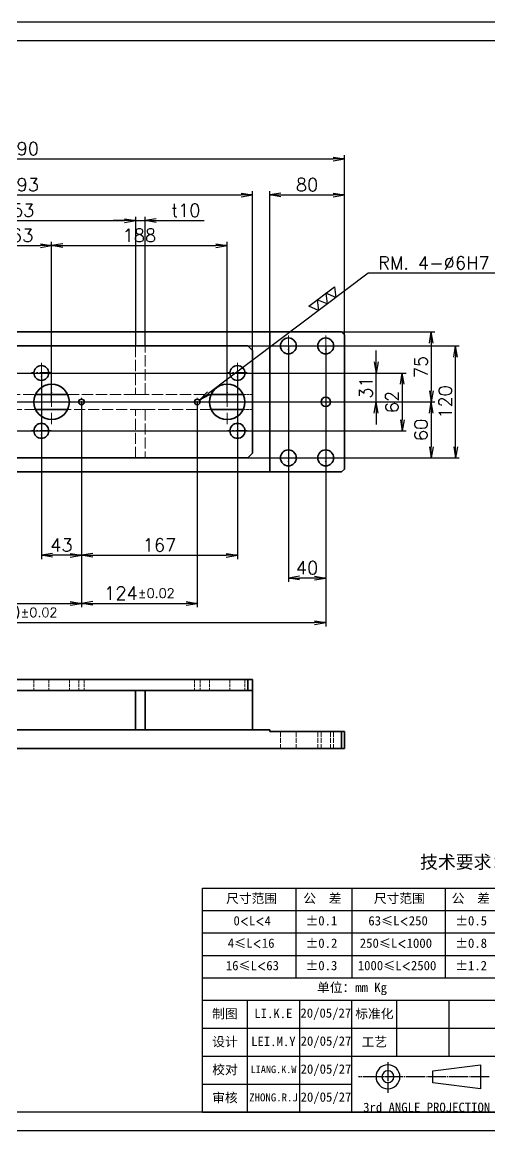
# Model space of a CAD drawing. Extents: x 0 to 18500, y -51 to 3802.
# Drawn here: x 10456 to 10957, y -5 to 1183 of the extents above; entities that cross this region are included whole.
import ezdxf

# ---------------------------------------------------------------- set-up
doc = ezdxf.new("R2010")
doc.units = 0
doc.header["$MEASUREMENT"] = 0
for name, pattern in [('CENTER-HOKUTO', [23, 20, -1, 1, -1]), ('DASHDOT', [18.5, 12, -3, 0.5, -3]), ('DASHED', [15, 12, -3]), ('HIDDEN-HOKUTO', [3.8, 2.5, -1.3])]:
    doc.linetypes.add(name, pattern=pattern)
doc.layers.get('0').update_dxf_attribs({"linetype": 'CONTINUOUS'})
doc.layers.get('DEFPOINTS').update_dxf_attribs({"linetype": 'CONTINUOUS'})
for name, color, linetype in [('AM_7', 2, 'CENTER-HOKUTO'), ('AM_HID', 1, 'HIDDEN-HOKUTO'), ('AM_VIS', 7, 'CONTINUOUS'), ('TITLE_FRAME', 7, 'CONTINUOUS'), ('WORD_DIM', 253, 'CONTINUOUS')]:
    doc.layers.add(name, color=color, linetype=linetype)
doc.layers.add('SOLID LINE', color=7, linetype='CONTINUOUS', lineweight=30)
doc.styles.get("Standard").update_dxf_attribs({"font": 'romans.shx', "bigfont": 'bigfont.shx'})
doc.dimstyles.new('1-4', dxfattribs={"dimscale": 4, "dimtxt": 3.5, "dimasz": 3, "dimexe": 1, "dimexo": 0, "dimgap": 1, "dimtad": 3, "dimdsep": 46, "dimtxsty": 'Standard', "dimblk1": 'OPEN', "dimblk2": 'OPEN', "dimsah": 1, "dimcen": 0, "dimclrd": 256, "dimclre": 256, "dimclrt": 3, "dimadec": 0, "dimazin": 0, "dimtfac": 1, "dimtmove": 0, "dimatfit": 3, "dimldrblk": 'OPEN', "dimfxl": 0, "dimtolj": 1, "dimtzin": 0, "dimarcsym": 0})

# ---------------------------------------------------------------- blocks, each defined once
blk = doc.blocks.new('_OPEN')
at = {"color": 0}
for p, q in [((-1, 0.167), (0, 0)), ((-1, -0.167), (0, 0)), ((0, 0), (-1, 0))]:
    blk.add_line(p, q, dxfattribs=at)
blk = doc.blocks.new('*D1232')
at = {"layer": 'DEFPOINTS', "color": 0, "linetype": 'Continuous'}
for p in [(10801.3, 1036.3), (10111.3, 847.9), (10801.3, 847.9)]:
    blk.add_point(p, dxfattribs=at)
at = {"layer": 'WORD_DIM', "linetype": 'Continuous', "lineweight": -2}
for p, q in [((10111.3, 847.9), (10111.3, 1040.3)), ((10123.3, 1036.3), (10789.3, 1036.3)), ((10801.3, 847.9), (10801.3, 1040.3))]:
    blk.add_line(p, q, dxfattribs=at)
at = {"layer": 'WORD_DIM', "linetype": 'Continuous', "lineweight": -2, "xscale": 12, "yscale": 12, "zscale": 12, "rotation": 180}
blk.add_blockref('_OPEN', (10111.3, 1036.3), dxfattribs=at)
at = {"layer": 'WORD_DIM', "linetype": 'Continuous', "lineweight": -2, "xscale": 12, "yscale": 12, "zscale": 12}
blk.add_blockref('_OPEN', (10801.3, 1036.3), dxfattribs=at)
at = {"layer": 'WORD_DIM', "color": 3, "linetype": 'Continuous', "insert": (10456.3, 1047.3), "char_height": 14, "attachment_point": 5}
blk.add_mtext('\\A1;690', dxfattribs=at)
blk = doc.blocks.new('*D1234')
at = {"layer": 'DEFPOINTS', "color": 0, "linetype": 'Continuous'}
for p in [(10702.8, 997.7), (10209.8, 830.9), (10702.8, 830.9)]:
    blk.add_point(p, dxfattribs=at)
at = {"layer": 'WORD_DIM', "linetype": 'Continuous', "lineweight": -2}
for p, q in [((10209.8, 830.9), (10209.8, 1001.7)), ((10702.8, 830.9), (10702.8, 1001.7)), ((10221.8, 997.7), (10690.8, 997.7))]:
    blk.add_line(p, q, dxfattribs=at)
at = {"layer": 'WORD_DIM', "linetype": 'Continuous', "lineweight": -2, "xscale": 12, "yscale": 12, "zscale": 12, "rotation": 180}
blk.add_blockref('_OPEN', (10209.8, 997.7), dxfattribs=at)
at = {"layer": 'WORD_DIM', "linetype": 'Continuous', "lineweight": -2, "xscale": 12, "yscale": 12, "zscale": 12}
blk.add_blockref('_OPEN', (10702.8, 997.7), dxfattribs=at)
at = {"layer": 'WORD_DIM', "color": 3, "linetype": 'Continuous', "insert": (10456.3, 1008.7), "char_height": 14, "attachment_point": 5}
blk.add_mtext('\\A1;493', dxfattribs=at)
blk = doc.blocks.new('*D1236')
at = {"layer": 'DEFPOINTS', "color": 0, "linetype": 'Continuous'}
for p in [(10577.8, 970.3), (10324.8, 835.9), (10577.8, 835.9)]:
    blk.add_point(p, dxfattribs=at)
at = {"layer": 'WORD_DIM', "linetype": 'Continuous', "lineweight": -2}
for p, q in [((10324.8, 835.9), (10324.8, 974.3)), ((10577.8, 835.9), (10577.8, 974.3)), ((10336.8, 970.3), (10565.8, 970.3))]:
    blk.add_line(p, q, dxfattribs=at)
at = {"layer": 'WORD_DIM', "linetype": 'Continuous', "lineweight": -2, "xscale": 12, "yscale": 12, "zscale": 12, "rotation": 180}
blk.add_blockref('_OPEN', (10324.8, 970.3), dxfattribs=at)
at = {"layer": 'WORD_DIM', "linetype": 'Continuous', "lineweight": -2, "xscale": 12, "yscale": 12, "zscale": 12}
blk.add_blockref('_OPEN', (10577.8, 970.3), dxfattribs=at)
at = {"layer": 'WORD_DIM', "color": 3, "linetype": 'Continuous', "insert": (10451.3, 981.3), "char_height": 14, "attachment_point": 5}
blk.add_mtext('\\A1;253', dxfattribs=at)
blk = doc.blocks.new('*D1238')
at = {"layer": 'DEFPOINTS', "color": 0, "linetype": 'Continuous'}
for p in [(10587.8, 970.3), (10577.8, 835.9), (10587.8, 835.9)]:
    blk.add_point(p, dxfattribs=at)
at = {"layer": 'WORD_DIM', "linetype": 'Continuous', "lineweight": -2}
for p, q in [((10577.8, 835.9), (10577.8, 974.3)), ((10587.8, 835.9), (10587.8, 974.3)), ((10565.8, 970.3), (10553.8, 970.3)), ((10577.8, 970.3), (10587.8, 970.3)), ((10599.8, 970.3), (10651.1, 970.3))]:
    blk.add_line(p, q, dxfattribs=at)
at = {"layer": 'WORD_DIM', "linetype": 'Continuous', "lineweight": -2, "xscale": 12, "yscale": 12, "zscale": 12}
blk.add_blockref('_OPEN', (10577.8, 970.3), dxfattribs=at)
at = {"layer": 'WORD_DIM', "linetype": 'Continuous', "lineweight": -2, "xscale": 12, "yscale": 12, "zscale": 12, "rotation": 180}
blk.add_blockref('_OPEN', (10587.8, 970.3), dxfattribs=at)
at = {"layer": 'WORD_DIM', "color": 3, "linetype": 'Continuous', "insert": (10631.5, 981.3), "char_height": 14, "attachment_point": 5}
blk.add_mtext('\\A1;t10', dxfattribs=at)
blk = doc.blocks.new('*D1240')
at = {"layer": 'DEFPOINTS', "color": 0, "linetype": 'Continuous'}
for p in [(10801.3, 997.7), (10721.3, 850.9), (10801.3, 847.9)]:
    blk.add_point(p, dxfattribs=at)
at = {"layer": 'WORD_DIM', "linetype": 'Continuous', "lineweight": -2}
for p, q in [((10721.3, 850.9), (10721.3, 1001.7)), ((10801.3, 847.9), (10801.3, 1001.7)), ((10733.3, 997.7), (10789.3, 997.7))]:
    blk.add_line(p, q, dxfattribs=at)
at = {"layer": 'WORD_DIM', "linetype": 'Continuous', "lineweight": -2, "xscale": 12, "yscale": 12, "zscale": 12, "rotation": 180}
blk.add_blockref('_OPEN', (10721.3, 997.7), dxfattribs=at)
at = {"layer": 'WORD_DIM', "linetype": 'Continuous', "lineweight": -2, "xscale": 12, "yscale": 12, "zscale": 12}
blk.add_blockref('_OPEN', (10801.3, 997.7), dxfattribs=at)
at = {"layer": 'WORD_DIM', "color": 3, "linetype": 'Continuous', "insert": (10761.3, 1008.7), "char_height": 14, "attachment_point": 5}
blk.add_mtext('\\A1;80', dxfattribs=at)
blk = doc.blocks.new('*D1247')
at = {"layer": 'DEFPOINTS', "color": 0, "linetype": 'Continuous'}
for p in [(10131.3, 835.9), (10781.3, 835.9), (10781.3, 539.4)]:
    blk.add_point(p, dxfattribs=at)
at = {"layer": 'WORD_DIM', "linetype": 'Continuous', "lineweight": -2}
for p, q in [((10131.3, 835.9), (10131.3, 535.4)), ((10781.3, 835.9), (10781.3, 535.4)), ((10143.3, 539.4), (10769.3, 539.4))]:
    blk.add_line(p, q, dxfattribs=at)
at = {"layer": 'WORD_DIM', "linetype": 'Continuous', "lineweight": -2, "xscale": 12, "yscale": 12, "zscale": 12, "rotation": 180}
blk.add_blockref('_OPEN', (10131.3, 539.4), dxfattribs=at)
at = {"layer": 'WORD_DIM', "linetype": 'Continuous', "lineweight": -2, "xscale": 12, "yscale": 12, "zscale": 12}
blk.add_blockref('_OPEN', (10781.3, 539.4), dxfattribs=at)
at = {"layer": 'WORD_DIM', "color": 3, "linetype": 'Continuous', "insert": (10456.3, 550.4), "char_height": 14, "attachment_point": 5}
blk.add_mtext('\\A1;650{\\H0.715x;%%p0.02}', dxfattribs=at)
blk = doc.blocks.new('*D1249')
at = {"layer": 'DEFPOINTS', "color": 0, "linetype": 'Continuous'}
for p in [(10741.3, 835.9), (10781.3, 835.9), (10741.3, 587.2)]:
    blk.add_point(p, dxfattribs=at)
at = {"layer": 'WORD_DIM', "linetype": 'Continuous', "lineweight": -2}
for p, q in [((10741.3, 835.9), (10741.3, 583.2)), ((10781.3, 835.9), (10781.3, 583.2)), ((10769.3, 587.2), (10753.3, 587.2))]:
    blk.add_line(p, q, dxfattribs=at)
at = {"layer": 'WORD_DIM', "linetype": 'Continuous', "lineweight": -2, "xscale": 12, "yscale": 12, "zscale": 12, "rotation": 180}
blk.add_blockref('_OPEN', (10741.3, 587.2), dxfattribs=at)
at = {"layer": 'WORD_DIM', "linetype": 'Continuous', "lineweight": -2, "xscale": 12, "yscale": 12, "zscale": 12}
blk.add_blockref('_OPEN', (10781.3, 587.2), dxfattribs=at)
at = {"layer": 'WORD_DIM', "color": 3, "linetype": 'Continuous', "insert": (10761.3, 598.2), "char_height": 14, "attachment_point": 5}
blk.add_mtext('\\A1;40', dxfattribs=at)
blk = doc.blocks.new('*D1252')
at = {"layer": 'DEFPOINTS', "color": 0, "linetype": 'Continuous'}
for p in [(10131.3, 775.9), (10519.8, 776.4), (10519.8, 560)]:
    blk.add_point(p, dxfattribs=at)
at = {"layer": 'WORD_DIM', "linetype": 'Continuous', "lineweight": -2}
for p, q in [((10131.3, 775.9), (10131.3, 556)), ((10519.8, 776.4), (10519.8, 556)), ((10143.3, 560), (10507.8, 560))]:
    blk.add_line(p, q, dxfattribs=at)
at = {"layer": 'WORD_DIM', "linetype": 'Continuous', "lineweight": -2, "xscale": 12, "yscale": 12, "zscale": 12, "rotation": 180}
blk.add_blockref('_OPEN', (10131.3, 560), dxfattribs=at)
at = {"layer": 'WORD_DIM', "linetype": 'Continuous', "lineweight": -2, "xscale": 12, "yscale": 12, "zscale": 12}
blk.add_blockref('_OPEN', (10519.8, 560), dxfattribs=at)
at = {"layer": 'WORD_DIM', "color": 3, "linetype": 'Continuous', "insert": (10325.5, 571), "char_height": 14, "attachment_point": 5}
blk.add_mtext('\\A1;388.5{\\H0.715x;%%p0.05}', dxfattribs=at)
blk = doc.blocks.new('*D1253')
at = {"layer": 'DEFPOINTS', "color": 0, "linetype": 'Continuous'}
for p in [(10519.8, 776.4), (10643.8, 776.4), (10643.8, 560)]:
    blk.add_point(p, dxfattribs=at)
at = {"layer": 'WORD_DIM', "linetype": 'Continuous', "lineweight": -2}
for p, q in [((10519.8, 776.4), (10519.8, 556)), ((10643.8, 776.4), (10643.8, 556)), ((10531.8, 560), (10631.8, 560))]:
    blk.add_line(p, q, dxfattribs=at)
at = {"layer": 'WORD_DIM', "linetype": 'Continuous', "lineweight": -2, "xscale": 12, "yscale": 12, "zscale": 12, "rotation": 180}
blk.add_blockref('_OPEN', (10519.8, 560), dxfattribs=at)
at = {"layer": 'WORD_DIM', "linetype": 'Continuous', "lineweight": -2, "xscale": 12, "yscale": 12, "zscale": 12}
blk.add_blockref('_OPEN', (10643.8, 560), dxfattribs=at)
at = {"layer": 'WORD_DIM', "color": 3, "linetype": 'Continuous', "insert": (10581.8, 571), "char_height": 14, "attachment_point": 5}
blk.add_mtext('\\A1;124{\\H0.715x;%%p0.02}', dxfattribs=at)
blk = doc.blocks.new('*D1258')
at = {"layer": 'DEFPOINTS', "color": 0, "linetype": 'Continuous'}
for p in [(10487.8, 943.4), (10424.8, 776.4), (10487.8, 776.4)]:
    blk.add_point(p, dxfattribs=at)
at = {"layer": 'WORD_DIM', "linetype": 'Continuous', "lineweight": -2}
for p, q in [((10424.8, 776.4), (10424.8, 947.4)), ((10436.8, 943.4), (10475.8, 943.4)), ((10487.8, 776.4), (10487.8, 947.4))]:
    blk.add_line(p, q, dxfattribs=at)
at = {"layer": 'WORD_DIM', "linetype": 'Continuous', "lineweight": -2, "xscale": 12, "yscale": 12, "zscale": 12, "rotation": 180}
blk.add_blockref('_OPEN', (10424.8, 943.4), dxfattribs=at)
at = {"layer": 'WORD_DIM', "linetype": 'Continuous', "lineweight": -2, "xscale": 12, "yscale": 12, "zscale": 12}
blk.add_blockref('_OPEN', (10487.8, 943.4), dxfattribs=at)
at = {"layer": 'WORD_DIM', "color": 3, "linetype": 'Continuous', "insert": (10456.3, 954.4), "char_height": 14, "attachment_point": 5}
blk.add_mtext('\\A1;63', dxfattribs=at)
blk = doc.blocks.new('*D1259')
at = {"layer": 'DEFPOINTS', "color": 0, "linetype": 'Continuous'}
for p in [(10675.8, 943.4), (10487.8, 776.4), (10675.8, 776.4)]:
    blk.add_point(p, dxfattribs=at)
at = {"layer": 'WORD_DIM', "linetype": 'Continuous', "lineweight": -2}
for p, q in [((10487.8, 776.4), (10487.8, 947.4)), ((10499.8, 943.4), (10663.8, 943.4)), ((10675.8, 776.4), (10675.8, 947.4))]:
    blk.add_line(p, q, dxfattribs=at)
at = {"layer": 'WORD_DIM', "linetype": 'Continuous', "lineweight": -2, "xscale": 12, "yscale": 12, "zscale": 12, "rotation": 180}
blk.add_blockref('_OPEN', (10487.8, 943.4), dxfattribs=at)
at = {"layer": 'WORD_DIM', "linetype": 'Continuous', "lineweight": -2, "xscale": 12, "yscale": 12, "zscale": 12}
blk.add_blockref('_OPEN', (10675.8, 943.4), dxfattribs=at)
at = {"layer": 'WORD_DIM', "color": 3, "linetype": 'Continuous', "insert": (10581.8, 954.4), "char_height": 14, "attachment_point": 5}
blk.add_mtext('\\A1;188', dxfattribs=at)
blk = doc.blocks.new('*D1260')
at = {"layer": 'DEFPOINTS', "color": 0, "linetype": 'Continuous'}
for p in [(10476.8, 807.4), (10519.8, 776.4), (10476.8, 611.6)]:
    blk.add_point(p, dxfattribs=at)
at = {"layer": 'WORD_DIM', "linetype": 'Continuous', "lineweight": -2}
for p, q in [((10476.8, 807.4), (10476.8, 607.6)), ((10519.8, 776.4), (10519.8, 607.6)), ((10507.8, 611.6), (10488.8, 611.6))]:
    blk.add_line(p, q, dxfattribs=at)
at = {"layer": 'WORD_DIM', "linetype": 'Continuous', "lineweight": -2, "xscale": 12, "yscale": 12, "zscale": 12, "rotation": 180}
blk.add_blockref('_OPEN', (10476.8, 611.6), dxfattribs=at)
at = {"layer": 'WORD_DIM', "linetype": 'Continuous', "lineweight": -2, "xscale": 12, "yscale": 12, "zscale": 12}
blk.add_blockref('_OPEN', (10519.8, 611.6), dxfattribs=at)
at = {"layer": 'WORD_DIM', "color": 3, "linetype": 'Continuous', "insert": (10498.3, 622.6), "char_height": 14, "attachment_point": 5}
blk.add_mtext('\\A1;43', dxfattribs=at)
blk = doc.blocks.new('*D1261')
at = {"layer": 'DEFPOINTS', "color": 0, "linetype": 'Continuous'}
for p in [(10686.8, 807.4), (10519.8, 776.4), (10686.8, 611.6)]:
    blk.add_point(p, dxfattribs=at)
at = {"layer": 'WORD_DIM', "linetype": 'Continuous', "lineweight": -2}
for p, q in [((10686.8, 807.4), (10686.8, 607.6)), ((10519.8, 776.4), (10519.8, 607.6)), ((10531.8, 611.6), (10674.8, 611.6))]:
    blk.add_line(p, q, dxfattribs=at)
at = {"layer": 'WORD_DIM', "linetype": 'Continuous', "lineweight": -2, "xscale": 12, "yscale": 12, "zscale": 12, "rotation": 180}
blk.add_blockref('_OPEN', (10519.8, 611.6), dxfattribs=at)
at = {"layer": 'WORD_DIM', "linetype": 'Continuous', "lineweight": -2, "xscale": 12, "yscale": 12, "zscale": 12}
blk.add_blockref('_OPEN', (10686.8, 611.6), dxfattribs=at)
at = {"layer": 'WORD_DIM', "color": 3, "linetype": 'Continuous', "insert": (10603.3, 622.6), "char_height": 14, "attachment_point": 5}
blk.add_mtext('\\A1;167', dxfattribs=at)
blk = doc.blocks.new('*D1262')
at = {"layer": 'DEFPOINTS', "color": 0, "linetype": 'Continuous'}
for p in [(10114.3, 850.9), (10131.3, 775.9), (10894.3, 775.9)]:
    blk.add_point(p, dxfattribs=at)
at = {"layer": 'WORD_DIM', "linetype": 'Continuous', "lineweight": -2}
for p, q in [((10114.3, 850.9), (10898.3, 850.9)), ((10894.3, 838.9), (10894.3, 787.9)), ((10131.3, 775.9), (10898.3, 775.9))]:
    blk.add_line(p, q, dxfattribs=at)
at = {"layer": 'WORD_DIM', "linetype": 'Continuous', "lineweight": -2, "xscale": 12, "yscale": 12, "zscale": 12}
for p, rotation in [((10894.3, 850.9), 90), ((10894.3, 775.9), 270)]:
    blk.add_blockref('_OPEN', p, dxfattribs=dict(at, rotation=rotation))
at = {"layer": 'WORD_DIM', "color": 3, "linetype": 'Continuous', "insert": (10883.3, 813.4), "char_height": 14, "attachment_point": 5, "rotation": 90}
blk.add_mtext('\\A1;75', dxfattribs=at)
blk = doc.blocks.new('*D1263')
at = {"layer": 'DEFPOINTS', "color": 0, "linetype": 'Continuous'}
for p in [(10781.3, 775.9), (10741.3, 715.9), (10894.3, 715.9)]:
    blk.add_point(p, dxfattribs=at)
at = {"layer": 'WORD_DIM', "linetype": 'Continuous', "lineweight": -2}
for p, q in [((10781.3, 775.9), (10898.3, 775.9)), ((10894.3, 763.9), (10894.3, 727.9)), ((10741.3, 715.9), (10898.3, 715.9))]:
    blk.add_line(p, q, dxfattribs=at)
at = {"layer": 'WORD_DIM', "linetype": 'Continuous', "lineweight": -2, "xscale": 12, "yscale": 12, "zscale": 12}
for p, rotation in [((10894.3, 775.9), 90), ((10894.3, 715.9), 270)]:
    blk.add_blockref('_OPEN', p, dxfattribs=dict(at, rotation=rotation))
at = {"layer": 'WORD_DIM', "color": 3, "linetype": 'Continuous', "insert": (10883.3, 745.9), "char_height": 14, "attachment_point": 5, "rotation": 90}
blk.add_mtext('\\A1;60', dxfattribs=at)
blk = doc.blocks.new('*D1264')
at = {"layer": 'DEFPOINTS', "color": 0, "linetype": 'Continuous'}
for p in [(10131.3, 835.9), (10920.3, 835.9), (10131.3, 715.9)]:
    blk.add_point(p, dxfattribs=at)
at = {"layer": 'WORD_DIM', "linetype": 'Continuous', "lineweight": -2}
for p, q in [((10131.3, 835.9), (10924.3, 835.9)), ((10920.3, 727.9), (10920.3, 823.9)), ((10131.3, 715.9), (10924.3, 715.9))]:
    blk.add_line(p, q, dxfattribs=at)
at = {"layer": 'WORD_DIM', "linetype": 'Continuous', "lineweight": -2, "xscale": 12, "yscale": 12, "zscale": 12}
for p, rotation in [((10920.3, 835.9), 90), ((10920.3, 715.9), 270)]:
    blk.add_blockref('_OPEN', p, dxfattribs=dict(at, rotation=rotation))
at = {"layer": 'WORD_DIM', "color": 3, "linetype": 'Continuous', "insert": (10909.3, 775.9), "char_height": 14, "attachment_point": 5, "rotation": 90}
blk.add_mtext('\\A1;120', dxfattribs=at)
blk = doc.blocks.new('*D1265')
at = {"layer": 'DEFPOINTS', "color": 0, "linetype": 'Continuous'}
for p in [(10225.8, 806.9), (10835.3, 806.9), (10781.3, 775.9)]:
    blk.add_point(p, dxfattribs=at)
at = {"layer": 'WORD_DIM', "linetype": 'Continuous', "lineweight": -2}
for p, q in [((10835.3, 818.9), (10835.3, 830.9)), ((10225.8, 806.9), (10839.3, 806.9)), ((10835.3, 775.9), (10835.3, 806.9)), ((10781.3, 775.9), (10839.3, 775.9)), ((10835.3, 763.9), (10835.3, 751.9))]:
    blk.add_line(p, q, dxfattribs=at)
at = {"layer": 'WORD_DIM', "linetype": 'Continuous', "lineweight": -2, "xscale": 12, "yscale": 12, "zscale": 12}
for p, rotation in [((10835.3, 806.9), 270), ((10835.3, 775.9), 90)]:
    blk.add_blockref('_OPEN', p, dxfattribs=dict(at, rotation=rotation))
at = {"layer": 'WORD_DIM', "color": 3, "linetype": 'Continuous', "insert": (10824.3, 791.4), "char_height": 14, "attachment_point": 5, "rotation": 90}
blk.add_mtext('\\A1;31', dxfattribs=at)
blk = doc.blocks.new('*D1266')
at = {"layer": 'DEFPOINTS', "color": 0, "linetype": 'Continuous'}
for p in [(10225.8, 806.9), (10225.8, 744.9), (10863.3, 744.9)]:
    blk.add_point(p, dxfattribs=at)
at = {"layer": 'WORD_DIM', "linetype": 'Continuous', "lineweight": -2}
for p, q in [((10225.8, 806.9), (10867.3, 806.9)), ((10863.3, 794.9), (10863.3, 756.9)), ((10225.8, 744.9), (10867.3, 744.9))]:
    blk.add_line(p, q, dxfattribs=at)
at = {"layer": 'WORD_DIM', "linetype": 'Continuous', "lineweight": -2, "xscale": 12, "yscale": 12, "zscale": 12}
for p, rotation in [((10863.3, 806.9), 90), ((10863.3, 744.9), 270)]:
    blk.add_blockref('_OPEN', p, dxfattribs=dict(at, rotation=rotation))
at = {"layer": 'WORD_DIM', "color": 3, "linetype": 'Continuous', "insert": (10852.3, 775.9), "char_height": 14, "attachment_point": 5, "rotation": 90}
blk.add_mtext('\\A1;62', dxfattribs=at)
blk = doc.blocks.new('*D1277')
at = {"layer": 'DEFPOINTS', "color": 0, "linetype": 'Continuous'}
for p in [(10641.4, 774.1), (10646.2, 777.8)]:
    blk.add_point(p, dxfattribs=at)
at = {"layer": 'WORD_DIM', "linetype": 'Continuous', "lineweight": -2}
for p, q in [((10826.6, 913.9), (10655.8, 785)), ((11056.7, 913.9), (10826.6, 913.9))]:
    blk.add_line(p, q, dxfattribs=at)
at = {"layer": 'WORD_DIM', "linetype": 'Continuous', "lineweight": -2, "xscale": 12, "yscale": 12, "zscale": 12, "rotation": 217.0527737403282}
blk.add_blockref('_OPEN', (10646.2, 777.8), dxfattribs=at)
at = {"layer": 'WORD_DIM', "color": 3, "linetype": 'Continuous', "insert": (10943.6, 924.9), "char_height": 14, "attachment_point": 5}
blk.add_mtext('\\A1;RM. 4-∅6H7 DEPTH12', dxfattribs=at)
blk = doc.blocks.new('shiage3')
at = {"layer": 'WORD_DIM', "color": 3, "linetype": 'Continuous'}
for p, q in [((-1.44, 2.5), (7.22, 2.5)), ((0, 0), (-1.44, 2.5)), ((1.44, 2.5), (0, 0)), ((2.89, 0), (1.44, 2.5)), ((4.33, 2.5), (2.89, 0)), ((5.77, 0), (4.33, 2.5)), ((7.22, 2.5), (5.77, 0))]:
    blk.add_line(p, q, dxfattribs=at)

msp = doc.modelspace()

# ---------------------------------------------------------------- linework, layer by layer
at = {"color": 7, "lineweight": 35}
for p, q in [((10191.29627, 850.94521), (10721.29627, 850.94521)), ((10721.29627, 850.94521), (10798.29627, 850.94521)), ((10721.29627, 850.94521), (10721.29627, 700.94521)), ((10801.29627, 847.94521), (10801.29627, 703.94521)), ((10214.79627, 835.94521), (10697.79627, 835.94521)), ((10702.79627, 830.94521), (10702.79627, 720.94521)), ((10470.33917, 783.94521), (10505.25336, 783.94521)), ((10658.33917, 783.94521), (10693.25336, 783.94521)), ((10504.78888, 767.94521), (10470.80359, 767.94521)), ((10692.78894, 767.94521), (10658.80359, 767.94521)), ((10697.79627, 715.94521), (10214.79627, 715.94521)), ((10721.29627, 700.94521), (10191.29627, 700.94521)), ((10798.29627, 700.94521), (10721.29627, 700.94521)), ((10697.79627, 478.62893), (10214.79627, 478.62893)), ((10697.79627, 466.62893), (10214.79627, 466.62893)), ((10577.79627, 424.62893), (10577.79627, 466.62893)), ((10587.79627, 424.62893), (10587.79627, 466.62893)), ((10702.79627, 424.62893), (10702.79627, 466.62893)), ((10721.29627, 424.62893), (10191.29627, 424.62893)), ((10334.79624, 424.62893), (10577.7962, 424.62893)), ((10587.79627, 424.62893), (10702.79627, 424.62893)), ((10798.29627, 422.62893), (10721.29627, 422.62893)), ((10798.29627, 404.62893), (10114.29627, 404.62893))]:
    msp.add_line(p, q, dxfattribs=at)
at = {"color": 7, "lineweight": 35, "ltscale": 0.106066}
for p, q in [((10801.29627, 847.94521), (10798.29627, 850.94521)), ((10801.29627, 703.94521), (10798.29627, 700.94521))]:
    msp.add_line(p, q, dxfattribs=at)
at = {"color": 7, "lineweight": 35, "ltscale": 0.25}
for p, q in [((10577.79627, 835.94521), (10587.79627, 835.94521)), ((10577.79627, 466.62893), (10587.79627, 466.62893)), ((10577.79627, 424.62893), (10587.79627, 424.62893))]:
    msp.add_line(p, q, dxfattribs=at)
at = {"color": 7, "lineweight": 35, "ltscale": 0.176777}
for p, q in [((10697.79627, 835.94521), (10702.79627, 830.94521)), ((10697.79627, 715.94521), (10702.79627, 720.94521))]:
    msp.add_line(p, q, dxfattribs=at)
at = {"color": 7, "lineweight": 35, "ltscale": 0.4}
msp.add_line((10702.79627, 783.94521), (10702.79627, 767.94521), dxfattribs=at)
at = {"color": 7, "lineweight": 35, "ltscale": 0.125}
for p, q in [((10697.79627, 478.62893), (10702.79627, 478.62893)), ((10697.79627, 466.62893), (10702.79627, 466.62893))]:
    msp.add_line(p, q, dxfattribs=at)
at = {"color": 7, "lineweight": 35, "ltscale": 0.3}
for p, q in [((10697.79627, 466.62893), (10697.79627, 478.62893)), ((10702.79627, 466.62893), (10702.79627, 478.62893))]:
    msp.add_line(p, q, dxfattribs=at)
at = {"color": 7, "lineweight": 35, "ltscale": 0.05}
msp.add_line((10721.29627, 424.62893), (10721.29627, 422.62893), dxfattribs=at)
at = {"color": 7, "lineweight": 35, "ltscale": 0.45}
for p, q in [((10798.29627, 404.62893), (10798.29627, 422.62893)), ((10801.29627, 404.62893), (10801.29627, 422.62893))]:
    msp.add_line(p, q, dxfattribs=at)
at = {"color": 7, "lineweight": 35, "ltscale": 0.075}
for p, q in [((10801.29627, 422.62893), (10798.29627, 422.62893)), ((10801.29627, 404.62893), (10798.29627, 404.62893))]:
    msp.add_line(p, q, dxfattribs=at)
at = {"color": 7, "lineweight": 35}
for centre, radius in [((10741.29627, 835.94521), 8.5), ((10781.29627, 835.94521), 8.5), ((10476.79627, 806.94521), 8), ((10686.79627, 806.94521), 8), ((10487.79627, 775.94521), 19), ((10675.79627, 775.94521), 19), ((10519.79627, 775.94521), 3), ((10643.79627, 775.94521), 3), ((10781.29627, 775.94521), 5), ((10476.79627, 744.94521), 8), ((10686.79627, 744.94521), 8), ((10741.29627, 715.94521), 8.5), ((10781.29627, 715.94521), 8.5)]:
    msp.add_circle(centre, radius, dxfattribs=at)
at = {"layer": 'AM_7', "color": 2, "linetype": 'DASHDOT', "lineweight": 13}
for p, q in [((10741.29627, 846.9952), (10741.29627, 824.89523)), ((10781.29627, 846.9952), (10781.29627, 824.89523)), ((10752.34625, 835.94521), (10730.24628, 835.94521)), ((10792.34625, 835.94521), (10770.24628, 835.94521)), ((10476.79627, 817.84521), (10476.79627, 797.04522)), ((10686.79627, 817.84521), (10686.79627, 797.04522)), ((10487.19629, 807.44521), (10466.39624, 807.44521)), ((10487.79627, 801.14523), (10487.79627, 751.7452)), ((10675.79627, 801.14523), (10675.79627, 751.7452)), ((10697.19629, 807.44521), (10676.39624, 807.44521)), ((10512.49628, 775.94521), (10463.09625, 775.94521)), ((10700.49628, 775.94521), (10651.09625, 775.94521)), ((10476.79627, 755.84521), (10476.79627, 735.04522)), ((10686.79627, 755.84521), (10686.79627, 735.04522)), ((10487.19629, 745.44521), (10466.39624, 745.44521)), ((10697.19629, 745.44521), (10676.39624, 745.44521)), ((10741.29627, 726.9952), (10741.29627, 704.89523)), ((10781.29627, 726.9952), (10781.29627, 704.89523)), ((10752.34625, 715.94521), (10730.24628, 715.94521)), ((10792.34625, 715.94521), (10770.24628, 715.94521))]:
    msp.add_line(p, q, dxfattribs=at)
at = {"layer": 'AM_7', "color": 2, "linetype": 'DASHDOT', "lineweight": 13, "ltscale": 0.195001}
for p, q in [((10523.69629, 775.94521), (10515.89624, 775.94521)), ((10647.69629, 775.94521), (10639.89624, 775.94521))]:
    msp.add_line(p, q, dxfattribs=at)
at = {"layer": 'AM_7', "color": 2, "linetype": 'DASHDOT', "lineweight": 13, "ltscale": 0.195}
for p, q in [((10519.79627, 780.34521), (10519.79627, 772.54522)), ((10643.79627, 780.34521), (10643.79627, 772.54522))]:
    msp.add_line(p, q, dxfattribs=at)
at = {"layer": 'AM_7', "color": 2, "linetype": 'DASHDOT', "lineweight": 13, "ltscale": 0.325}
for p, q in [((10787.79627, 775.94521), (10774.79627, 775.94521)), ((10781.29627, 782.44521), (10781.29627, 769.44521))]:
    msp.add_line(p, q, dxfattribs=at)
at = {"layer": 'AM_HID', "color": 1, "linetype": 'DASHED', "lineweight": 13}
for p, q in [((10577.79627, 835.94521), (10577.79627, 783.94521)), ((10587.79627, 783.94521), (10587.79627, 835.94521)), ((10442.25336, 783.94521), (10470.33917, 783.94521)), ((10505.25336, 783.94521), (10658.33917, 783.94521)), ((10470.80359, 767.94521), (10441.78888, 767.94521)), ((10658.80359, 767.94521), (10504.78888, 767.94521)), ((10577.79627, 715.94521), (10577.79627, 767.94521)), ((10587.79627, 767.94521), (10587.79627, 715.94521)), ((10702.79627, 466.62893), (10209.79627, 466.62893))]:
    msp.add_line(p, q, dxfattribs=at)
at = {"layer": 'AM_HID', "color": 1, "linetype": 'DASHED', "lineweight": 13, "ltscale": 0.25}
for p, q in [((10587.79627, 783.94521), (10577.79627, 783.94521)), ((10587.79627, 767.94521), (10577.79627, 767.94521)), ((10577.79627, 715.94521), (10587.79627, 715.94521))]:
    msp.add_line(p, q, dxfattribs=at)
at = {"layer": 'AM_HID', "color": 1, "linetype": 'DASHED', "lineweight": 13, "ltscale": 0.238573}
msp.add_line((10693.25336, 783.94521), (10702.79627, 783.94521), dxfattribs=at)
at = {"layer": 'AM_HID', "color": 1, "linetype": 'DASHED', "lineweight": 13, "ltscale": 0.250183}
msp.add_line((10702.79627, 767.94521), (10692.78894, 767.94521), dxfattribs=at)
at = {"layer": 'AM_HID', "color": 1, "linetype": 'DASHED', "lineweight": 13, "ltscale": 0.3}
for p, q in [((10468.79627, 478.62893), (10468.79627, 466.62893)), ((10468.79627, 478.62893), (10468.79627, 466.62893)), ((10468.79627, 478.62893), (10468.79627, 466.62893)), ((10484.79627, 478.62893), (10484.79627, 466.62893)), ((10484.79627, 478.62893), (10484.79627, 466.62893)), ((10506.79627, 478.62893), (10506.79627, 466.62893)), ((10516.79627, 478.62893), (10516.79627, 466.62893)), ((10522.79627, 478.62893), (10522.79627, 466.62893)), ((10640.79627, 478.62893), (10640.79627, 466.62893)), ((10646.79627, 478.62893), (10646.79627, 466.62893)), ((10656.79627, 478.62893), (10656.79627, 466.62893)), ((10678.79627, 478.62893), (10678.79627, 466.62893)), ((10678.79627, 478.62893), (10678.79627, 466.62893)), ((10694.79627, 478.62893), (10694.79627, 466.62893)), ((10694.79627, 478.62893), (10694.79627, 466.62893)), ((10694.79627, 478.62893), (10694.79627, 466.62893)), ((10697.79627, 466.62893), (10697.79627, 478.62893))]:
    msp.add_line(p, q, dxfattribs=at)
at = {"layer": 'AM_HID', "color": 1, "linetype": 'DASHED', "lineweight": 13, "ltscale": 0.250002}
msp.add_line((10577.7962, 424.62893), (10587.79627, 424.62893), dxfattribs=at)
at = {"layer": 'AM_HID', "color": 1, "linetype": 'DASHED', "lineweight": 13, "ltscale": 0.45}
for p, q in [((10732.79627, 422.62893), (10732.79627, 404.62893)), ((10732.79627, 422.62893), (10732.79627, 404.62893)), ((10749.79627, 422.62893), (10749.79627, 404.62893)), ((10749.79627, 422.62893), (10749.79627, 404.62893)), ((10772.79627, 422.62893), (10772.79627, 404.62893)), ((10772.79627, 422.62893), (10772.79627, 404.62893)), ((10776.29627, 422.62893), (10776.29627, 404.62893)), ((10786.29627, 422.62893), (10786.29627, 404.62893)), ((10789.79627, 422.62893), (10789.79627, 404.62893)), ((10789.79627, 422.62893), (10789.79627, 404.62893)), ((10798.29627, 404.62893), (10798.29627, 422.62893))]:
    msp.add_line(p, q, dxfattribs=at)
at = {"layer": 'AM_VIS', "linetype": 'Continuous'}
for p, q in [((11369.40273, 1162.86842), (9809.40273, 1162.86842)), ((11369.40273, 14.86842), (9809.40273, 14.86842))]:
    msp.add_line(p, q, dxfattribs=at)
at = {"layer": 'TITLE_FRAME', "linetype": 'Continuous'}
for p, q in [((10649.40273, 254.86842), (11369.40273, 254.86842)), ((10649.40273, 14.86842), (10649.40273, 254.86842)), ((10749.40273, 254.86842), (10749.40273, 158.86842)), ((10809.40273, 254.86842), (10809.40273, 158.86842)), ((10909.40273, 158.86842), (10909.40273, 254.86842)), ((10649.40273, 230.86842), (10969.40273, 230.86842)), ((10649.40273, 206.86842), (10969.40273, 206.86842)), ((10649.40273, 182.86842), (10969.40273, 182.86842)), ((10649.40273, 158.86842), (10969.40273, 158.86842)), ((10649.40273, 134.86842), (11369.40273, 134.86842)), ((10697.40273, 14.86842), (10697.40273, 134.86842)), ((10753.40273, 14.86842), (10753.40273, 134.86842)), ((10809.40273, 14.86842), (10809.40273, 134.86842)), ((10857.40273, 74.86842), (10857.40273, 134.86842)), ((10913.40273, 74.86842), (10913.40273, 134.86842)), ((10649.40273, 104.86842), (10969.40273, 104.86842)), ((10649.40273, 74.86842), (10969.40273, 74.86842)), ((10649.40273, 44.86842), (10809.40273, 44.86842)), ((10649.40273, 14.86842), (11369.40273, 14.86842)), ((10649.40273, 14.86842), (11369.40273, 14.86842))]:
    msp.add_line(p, q, dxfattribs=at)
at = {"layer": 'TITLE_FRAME', "color": 2, "linetype": 'CENTER-HOKUTO'}
for p, q in [((10847.94067, 68.54209), (10847.94067, 35.46689)), ((10956.36307, 52.79809), (10816.33107, 52.79809))]:
    msp.add_line(p, q, dxfattribs=at)
at = {"layer": 'TITLE_FRAME', "color": 3, "linetype": 'Continuous'}
for p, q in [((10895.94067, 59.19809), (10947.14067, 65.59809)), ((10947.14067, 65.59809), (10947.14067, 39.99809)), ((10895.94067, 46.39809), (10895.94067, 59.19809)), ((10947.14067, 39.99809), (10895.94067, 46.39809))]:
    msp.add_line(p, q, dxfattribs=at)
for radius in [12.8, 6.4]:
    msp.add_arc((10847.94067, 52.79809), radius, 0, 359.98938268, dxfattribs=at)
at = {"layer": 'WORD_DIM', "linetype": 'Continuous'}
for p, q in [((11389.40273, 1182.86842), (9709.40273, 1182.86842)), ((11389.40273, -5.13158), (9709.40273, -5.13158))]:
    msp.add_line(p, q, dxfattribs=at)

# ---------------------------------------------------------------- block references
at = {"layer": 'WORD_DIM', "color": 3, "linetype": 'Continuous', "xscale": 4, "yscale": 4, "zscale": 4, "rotation": 37.05277374033434}
msp.add_blockref('shiage3', (10773.73101, 874.04583), dxfattribs=at)

# ---------------------------------------------------------------- texts
at = {"layer": 'SOLID LINE', "ltscale": 0.5}
for s, insert, char_height, width, attachment_point in [('\\pt336;{\\fSimHei|b0|i0|c134|p2;\\C3;             3)零件磷化处理。\\P\\ptz;                           2)本图表示左件，右件与之对称。\\P技术要求：1）焊接结构。}', (10992.11752, 305.38455), 14, 621.807708, 5), ('\\pt60;{\\fSimHei|b0|i0|c134|p2;\\C3;尺寸范围}', (10674.68258, 248.98417), 10, 181.2060754, 1), ('\\pt60;{\\fSimHei|b0|i0|c134|p2;\\C3;公  差}', (10757.29755, 248.98417), 10, 181.2060754, 1), ('\\pt60;{\\fSimHei|b0|i0|c134|p2;\\C3;尺寸范围}', (10832.87239, 248.98417), 10, 181.2060754, 1), ('\\pt60;{\\fSimHei|b0|i0|c134|p2;\\C3;公  差}', (10916.22698, 248.98417), 10, 181.2060754, 1), ('\\pt60;{\\fSimHei|b0|i0|c134|p2;\\C3;%%P0.1}', (10759.7321, 224.98417), 10, 181.2060754, 1), ('\\pt60;{\\fSimHei|b0|i0|c134|p2;\\C3;%%P0.5}', (10920.0134, 224.98417), 10, 181.2060754, 1), ('\\pt60;{\\fSimHei|b0|i0|c134|p2;\\C3;0\\Fromans,bigfont|c134;\\H0.9583x;<\\fSimHei|b0|i0|c134|p2;\\H1.044x;L\\Fromans,bigfont|c134;\\H0.9583x;<\\fSimHei|b0|i0|c134|p2;\\H1.044x;4}', (10682.52486, 224.98417), 10, 181.2060754, 1), ('\\pt60;{\\fSimHei|b0|i0|c134|p2;\\C3;63\\H0.9583x;≤\\H1.044x;L\\Fromans,bigfont|c134;\\H0.9579x;<\\fSimHei|b0|i0|c134|p2;\\H1.044x;250}', (10826.93746, 224.98417), 10, 181.2060754, 1), ('\\pt60;{\\fSimHei|b0|i0|c134|p2;\\C3;4\\H0.9583x;≤\\H1.043x;L\\Fromans,bigfont|c134;\\H0.9588x;<\\fSimHei|b0|i0|c134|p2;\\H1.043x;16}', (10676.38879, 200.98417), 10, 181.2060754, 1), ('\\pt60;{\\fSimHei|b0|i0|c134|p2;\\C3;%%P0.2}', (10759.7321, 200.98417), 10, 181.2060754, 1), ('\\pt60;{\\fSimHei|b0|i0|c134|p2;\\C3;250\\H0.9583x;≤\\H1.044x;L\\Fromans,bigfont|c134;\\H0.9579x;<\\fSimHei|b0|i0|c134|p2;\\H1.044x;1000}', (10817.8069, 200.98417), 10, 181.2060754, 1), ('\\pt60;{\\fSimHei|b0|i0|c134|p2;\\C3;%%P0.8}', (10920.0134, 200.98417), 10, 181.2060754, 1), ('\\pt60;{\\fSimHei|b0|i0|c134|p2;\\C3;16\\H0.9583x;≤\\H1.044x;L\\Fromans,bigfont|c134;\\H0.9579x;<\\fSimHei|b0|i0|c134|p2;\\H1.044x;63}', (10674.3286, 176.98417), 10, 181.2060754, 1), ('\\pt60;{\\fSimHei|b0|i0|c134|p2;\\C3;%%P0.3}', (10759.7321, 176.98417), 10, 181.2060754, 1), ('\\pt60;{\\fSimHei|b0|i0|c134|p2;\\C3;%%P1.2}', (10920.0134, 176.98417), 10, 181.2060754, 1), ('\\pt60;{\\fSimHei|b0|i0|c134|p2;\\C3;单位：mm Kg}', (10809.40273, 146.86842), 10, 320, 5), ('\\pt60;{\\fSimHei|b0|i0|c134|p2;\\C3;制图}', (10673.40273, 119.86842), 10, 48, 5), ('{\\fSimHei|b0|i0|c134|p2;\\C3;LI.K.E}', (10725.23569, 120.5766), 10, 56, 5), ('\\pt60;{\\fSimHei|b0|i0|c134|p2;\\C3;20/05/27}', (10781.40273, 119.86842), 10, 56, 5), ('\\pt60;{\\fSimHei|b0|i0|c134|p2;\\C3;标准化}', (10833.40273, 119.86842), 10, 48, 5), ('\\pt60;{\\fSimHei|b0|i0|c134|p2;\\C3;设计}', (10673.40273, 89.86842), 10, 48, 5), ('{\\fSimHei|b0|i0|c134|p2;\\C3;LEI.M.Y}', (10725.23569, 90.5766), 10, 56, 5), ('\\pt60;{\\fSimHei|b0|i0|c134|p2;\\C3;20/05/27}', (10781.60527, 89.86842), 10, 55.5949143, 5), ('\\pt60;{\\fSimHei|b0|i0|c134|p2;\\C3;工艺}', (10833.40273, 89.86842), 10, 48, 5), ('\\pt60;{\\fSimHei|b0|i0|c134|p2;\\C3;校对}', (10673.40273, 59.86842), 10, 48, 5), ('{\\fSimHei|b0|i0|c134|p2;\\C3;LIANG.K.W}', (10725.41946, 60.6215), 8, 44.8, 5), ('\\pt60;{\\fSimHei|b0|i0|c134|p2;\\C3;20/05/27}', (10781.60527, 59.86842), 10, 55.5949143, 5), ('\\pt60;{\\fSimHei|b0|i0|c134|p2;\\C3;审核}', (10673.40273, 29.86842), 10, 48, 5), ('\\pt60;{\\fSimHei|b0|i0|c134|p2;\\C3;20/05/27}', (10781.60527, 29.86842), 10, 55.5949143, 5), ('{\\fSimHei|b0|i0|c134|p2;\\C3;ZHONG.R.J}', (10725.41118, 30.59297), 8.5, 47.6, 5), ('{\\fSimHei|b0|i0|c134|p2;\\C3;3rd ANGLE PROJECTION}', (10889.40273, 14.86842), 10, 160, 8)]:
    msp.add_mtext(s, dxfattribs=dict(at, insert=insert, char_height=char_height, width=width, attachment_point=attachment_point))
at = {"layer": 'SOLID LINE', "ltscale": 0.5, "insert": (10815.6121, 176.98417), "char_height": 10, "width": 181.2060754, "attachment_point": 1, "line_spacing_factor": 0.72}
msp.add_mtext('\\pt60;{\\fSimHei|b0|i0|c134|p2;\\C3;1000\\H0.9583x;≤\\H1.044x;L\\Fromans,bigfont|c134;\\H0.9579x;<\\fSimHei|b0|i0|c134|p2;\\H1.044x;2500}', dxfattribs=at)

# ---------------------------------------------------------------- dimensions: what is measured, and where the dimension line sits
at = {"layer": 'WORD_DIM', "linetype": 'Continuous'}
for base, p1, p2, picture, middle in [((10801.29627, 1036.29115), (10111.29627, 847.94521), (10801.29627, 847.94521), '*D1232', (10456.29627, 1047.29115)), ((10702.79627, 997.67369), (10209.79627, 830.94521), (10702.79627, 830.94521), '*D1234', (10456.29627, 1008.67369)), ((10801.29627, 997.67369), (10721.29627, 850.94521), (10801.29627, 847.94521), '*D1240', (10761.29627, 1008.67369)), ((10577.79627, 970.34188), (10324.79627, 835.94521), (10577.79627, 835.94521), '*D1236', (10451.29627, 981.34188)), ((10487.79627, 943.44891), (10424.79627, 776.44521), (10487.79627, 776.44521), '*D1258', (10456.29627, 954.44891)), ((10675.79627, 943.44891), (10487.79627, 776.44521), (10675.79627, 776.44521), '*D1259', (10581.79627, 954.44891)), ((10741.29627, 587.17134), (10781.29627, 835.94521), (10741.29627, 835.94521), '*D1249', (10761.29627, 598.17134)), ((10476.79627, 611.55324), (10519.79627, 776.44521), (10476.79627, 807.44521), '*D1260', (10498.29627, 622.55324)), ((10686.79627, 611.55324), (10519.79627, 776.44521), (10686.79627, 807.44521), '*D1261', (10603.29627, 622.55324))]:
    dim = msp.add_linear_dim(base=base, p1=p1, p2=p2, dimstyle='1-4', dxfattribs=at)
    dim.commit()
    dim.dimension.update_dxf_attribs({"geometry": picture, "text_midpoint": middle})
for base, p1, p2, text, picture, middle in [((10587.79627, 970.34188), (10577.79627, 835.94521), (10587.79627, 835.94521), 't<>', '*D1238', (10631.46293, 981.34188)), ((10781.29627, 539.35833), (10131.29627, 835.94521), (10781.29627, 835.94521), '<>{\\H0.715x;%%p0.02}', '*D1247', (10456.29627, 550.35833)), ((10519.79627, 559.96799), (10131.29627, 775.94521), (10519.79627, 776.44521), '<>{\\H0.715x;%%p0.05}', '*D1252', (10325.54627, 570.96799)), ((10643.79627, 559.96799), (10519.79627, 776.44521), (10643.79627, 776.44521), '<>{\\H0.715x;%%p0.02}', '*D1253', (10581.79627, 570.96799))]:
    dim = msp.add_linear_dim(base=base, p1=p1, p2=p2, text=text, dimstyle='1-4', dxfattribs=at)
    dim.commit()
    dim.dimension.update_dxf_attribs({"geometry": picture, "text_midpoint": middle})
dim = msp.add_diameter_dim_2p(p1=(10641.40202, 774.13756), p2=(10646.19051, 777.75286), text='RM. 4-<>H7 DEPTH12', dimstyle='1-4', override={"dimtoh": 1, "dimtofl": 0}, dxfattribs=at)
dim.commit()
dim.dimension.update_dxf_attribs({"geometry": '*D1277', "text_midpoint": (10943.64937, 913.94882), "dimtype": 163})
for base, p1, p2, picture, middle in [((10894.29231, 775.94521), (10114.29627, 850.94521), (10131.29627, 775.94521), '*D1262', (10883.29231, 813.44521)), ((10920.34312, 835.94521), (10131.29627, 715.94521), (10131.29627, 835.94521), '*D1264', (10909.34312, 775.94521)), ((10835.31987, 806.94521), (10781.29627, 775.94521), (10225.79627, 806.94521), '*D1265', (10824.31987, 791.44521)), ((10863.29575, 744.94521), (10225.79627, 806.94521), (10225.79627, 744.94521), '*D1266', (10852.29575, 775.94521)), ((10894.29231, 715.94521), (10781.29627, 775.94521), (10741.29627, 715.94521), '*D1263', (10883.29231, 745.94521))]:
    dim = msp.add_linear_dim(base=base, p1=p1, p2=p2, angle=90, dimstyle='1-4', dxfattribs=at)
    dim.commit()
    dim.dimension.update_dxf_attribs({"geometry": picture, "text_midpoint": middle})

doc.saveas('drawing.dxf')
